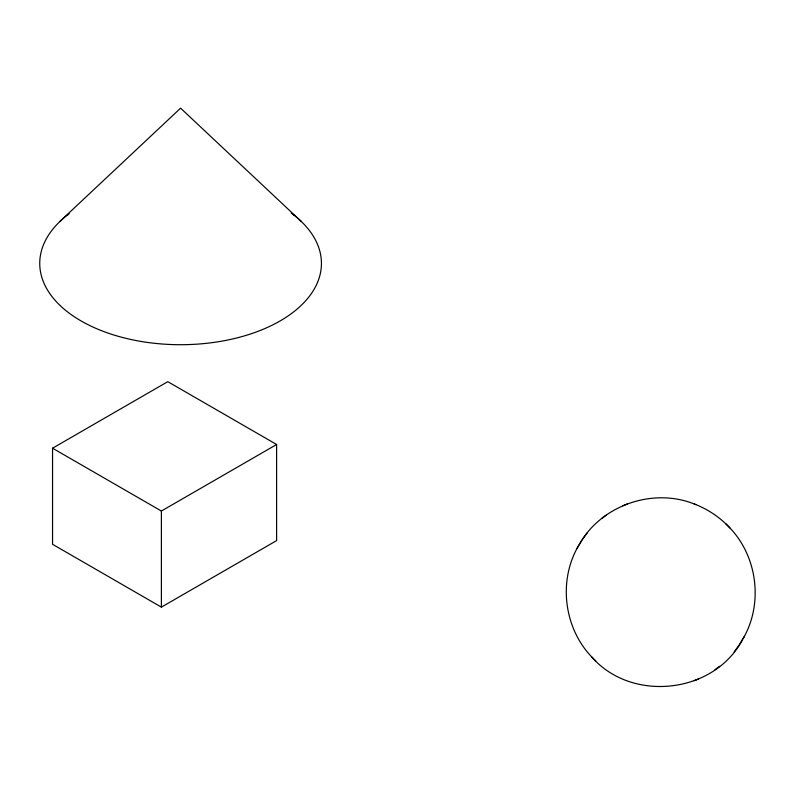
<?xml version="1.0" encoding="UTF-8"?>
<svg xmlns="http://www.w3.org/2000/svg" width="795" height="795" viewBox="0 0 795 795"><rect width="100%" height="100%" fill="white"/><g stroke="black" fill="none" stroke-linecap="round" stroke-linejoin="round"><path stroke-width="1.19" d="M578.412 545.966C557.653 581.403 564.142 629.918 593.438 658.667M743.037 638.723C763.806 603.286 757.317 554.781 728.011 526.022M578.889 545.171C600.762 505.044 653.858 486.818 695.834 504.626M742.57 639.518C714.099 693.916 631.528 702.969 591.53 656.73M577.081 548.321L581.682 540.61M744.368 636.368L739.767 644.079M582.159 539.885L585.259 535.522M739.3 644.805L736.19 649.167M585.726 534.886L587.336 532.789M734.123 651.9L735.723 649.803M59.784 221.586L180.594 108.16L301.394 221.586M601.904 518.36L604.101 516.72M604.349 516.531L606.456 514.961M715.003 669.728L717.11 668.158M717.348 667.969L719.545 666.329M67.466 214.958L69.165 213.696M52.55 448.201L167.785 381.67L276.62 444.504L276.62 540.6L161.385 607.132L52.55 544.297L52.55 448.201L161.385 511.026L276.62 444.504M625.297 504.755L627.265 503.96M622.763 505.789L624.86 504.944M694.194 680.729L696.152 679.934M696.599 679.745L698.696 678.9M693.886 503.841C707.56 508.949 719.972 517.297 729.929 527.959M291.159 213.07L293.713 214.958M725.726 523.716L727.574 525.584M593.885 659.105L595.733 660.973M161.385 511.026L161.385 607.132M293.335 214.67A140.844 81.309 0 0 1 275.328 323.565A140.844 81.309 0 0 1 85.85 323.565A140.844 81.309 0 0 1 67.843 214.67"/></g></svg>
